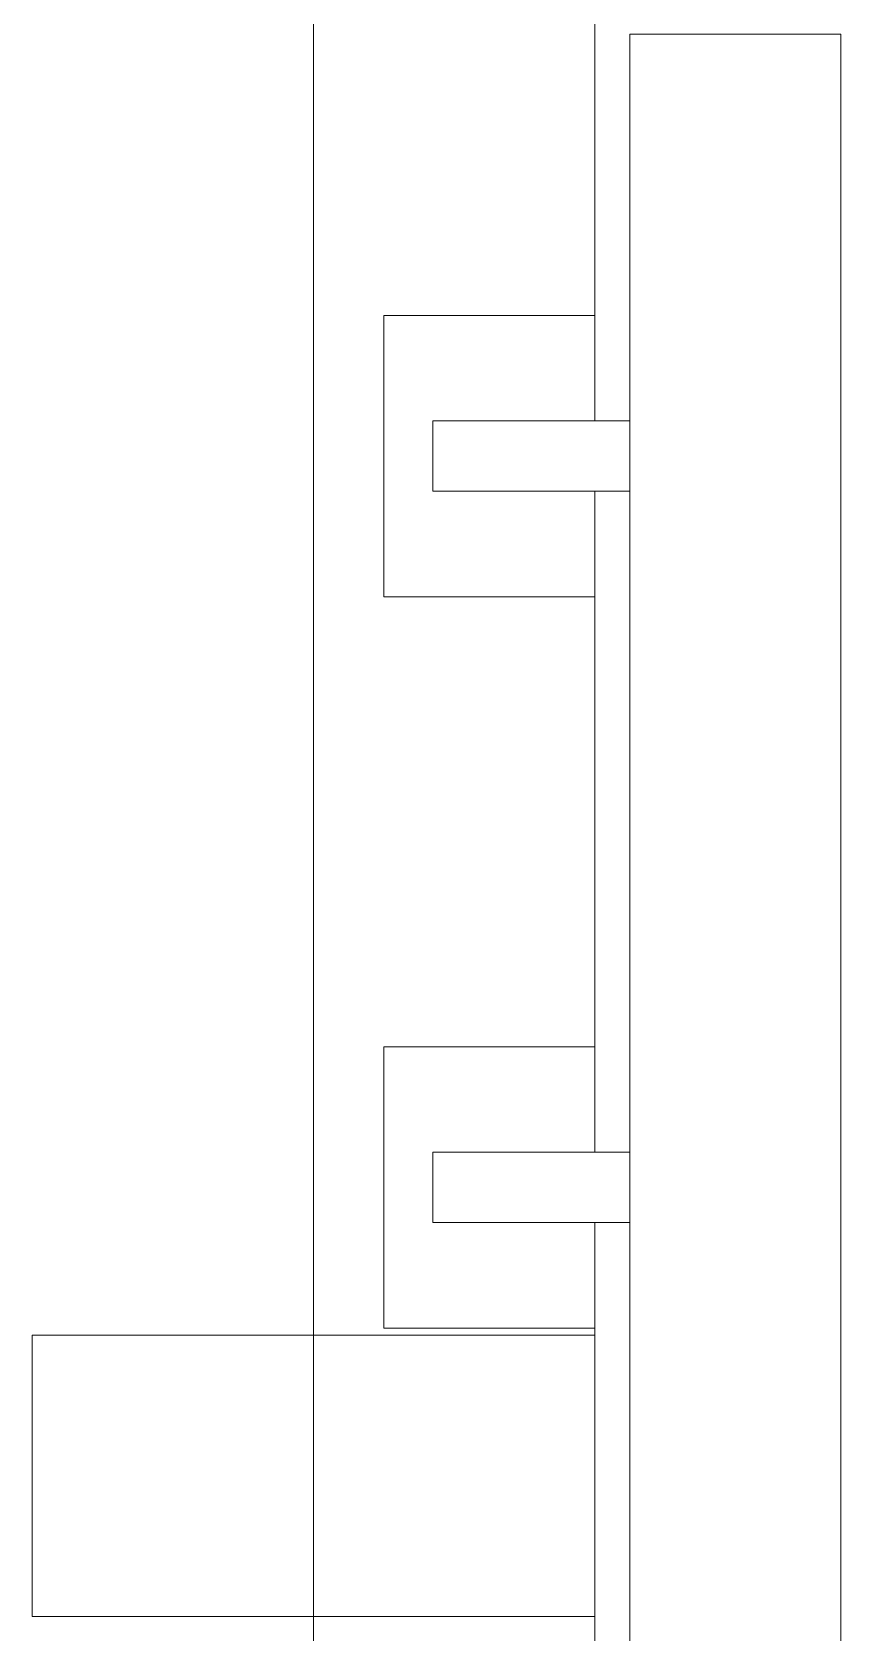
# Model space of a CAD drawing. Header units: millimetres. Extents: x -220592 to 404889, y -217665 to 38245.
# Drawn here: x -720.58 to -714.83, y -1167.3 to -1155.91 of the extents above; entities that cross this region are included whole.
import ezdxf

# ---------------------------------------------------------------- set-up
doc = ezdxf.new("R2010")
doc.units = ezdxf.units.MM
doc.linetypes.add('XKITLINE00', pattern=[0])
doc.layers.add('Part', color=7, linetype='Continuous', lineweight=0)

# ---------------------------------------------------------------- blocks, each defined once
blk = doc.blocks.new('*A15046')
at = {"layer": 'Part', "color": 7, "linetype": 'XKITLINE00', "lineweight": 0}
for p, q in [((92.53, 356.643483), (92.53, 93.899527)), ((94.53, 250.399959), (94.53, 256.099959)), ((94.53, 245.199959), (94.53, 249.899959)), ((94.53, 93.899527), (94.53, 244.699959))]:
    blk.add_line(p, q, dxfattribs=at)
blk = doc.blocks.new('*A15078')
at = {"layer": 'Part', "color": 7, "linetype": 'XKITLINE00', "lineweight": 0}
for p, q in [((93.380015, 250.399959), (94.78, 250.399959)), ((93.380015, 249.899959), (93.380015, 250.399959)), ((94.78, 249.899959), (93.380015, 249.899959))]:
    blk.add_line(p, q, dxfattribs=at)
blk = doc.blocks.new('*A15079')
at = {"layer": 'Part', "color": 7, "linetype": 'XKITLINE00', "lineweight": 0}
for p, q in [((93.380015, 245.199959), (94.78, 245.199959)), ((93.380015, 244.699959), (93.380015, 245.199959)), ((94.78, 244.699959), (93.380015, 244.699959))]:
    blk.add_line(p, q, dxfattribs=at)
blk = doc.blocks.new('*A15080')
at = {"layer": 'Part', "color": 7, "linetype": 'XKITLINE00', "lineweight": 0}
for p, q in [((94.529992, 251.149959), (93.029992, 251.149959)), ((93.029992, 251.149959), (93.029992, 249.149959)), ((94.529992, 250.399959), (94.529992, 251.149959)), ((94.529992, 249.149959), (94.529992, 249.899959)), ((93.029992, 249.149959), (94.529992, 249.149959))]:
    blk.add_line(p, q, dxfattribs=at)
blk = doc.blocks.new('*A15081')
at = {"layer": 'Part', "color": 7, "linetype": 'XKITLINE00', "lineweight": 0}
for p, q in [((94.529992, 245.949959), (93.029992, 245.949959)), ((93.029992, 245.949959), (93.029992, 243.949959)), ((94.529992, 245.199959), (94.529992, 245.949959)), ((94.529992, 243.949959), (94.529992, 244.699959)), ((93.029992, 243.949959), (94.529992, 243.949959))]:
    blk.add_line(p, q, dxfattribs=at)
blk = doc.blocks.new('*A15855')
at = {"layer": 'Part', "color": 7, "linetype": 'XKITLINE00', "lineweight": 0}
for p, q in [((96.28, 253.149959), (94.78, 253.149959)), ((94.78, 253.149959), (94.78, 241.65)), ((96.28, 253.149959), (96.28, 241.65)), ((96.28, 241.65), (94.78, 241.65))]:
    blk.add_line(p, q, dxfattribs=at)
blk = doc.blocks.new('*A15859')
at = {"layer": 'Part', "color": 7, "linetype": 'XKITLINE00', "lineweight": 0}
for p, q in [((94.53, 243.9), (90.53, 243.9)), ((90.53, 243.9), (90.53, 241.9)), ((94.53, 241.9), (94.53, 243.9)), ((90.53, 241.9), (94.53, 241.9))]:
    blk.add_line(p, q, dxfattribs=at)

msp = doc.modelspace()

# ---------------------------------------------------------------- block references
at = {"color": 7, "lineweight": 0}
for name in ['*A15046', '*A15855', '*A15080', '*A15078', '*A15081', '*A15079', '*A15859']:
    msp.add_blockref(name, (-811.109, -1409.08), dxfattribs=at)

doc.saveas('drawing.dxf')
